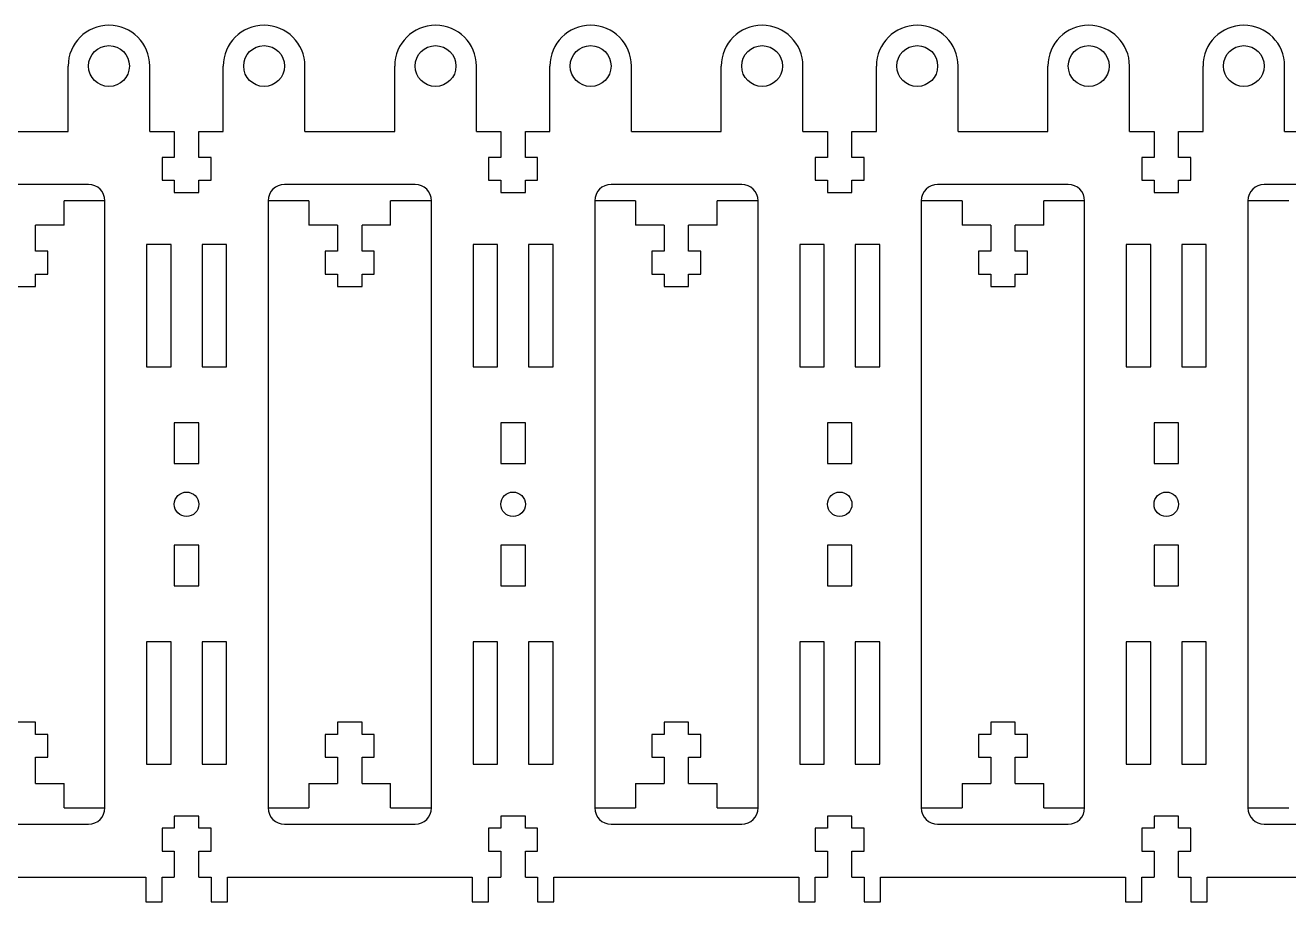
# Model space of a CAD drawing. Header units: millimetres. Extents: x 0 to 575, y 0 to 378.
# Drawn here: x 143.2 to 298, y 90 to 197.4 of the extents above; entities that cross this region are included whole.
import ezdxf

# ---------------------------------------------------------------- set-up
doc = ezdxf.new("R2010")
doc.units = ezdxf.units.MM
doc.layers.get('0').update_dxf_attribs({"color": 178, "true_color": 0x000000})
doc.layers.add('cutout', color=1, linetype='Continuous', true_color=0xff0000)
doc.layers.add('outer-cutout', color=6, linetype='Continuous', true_color=0xff00ff)

msp = doc.modelspace()

# ---------------------------------------------------------------- linework, layer by layer
for p, q in [((148.5, 184.4), (148.5, 192.4)), ((158.5, 184.4), (158.5, 192.4)), ((167.5, 184.4), (167.5, 192.4)), ((177.5, 184.4), (177.5, 192.4)), ((188.5, 184.4), (188.5, 192.4)), ((198.5, 184.4), (198.5, 192.4)), ((207.5, 184.4), (207.5, 192.4)), ((217.5, 184.4), (217.5, 192.4)), ((228.5, 184.4), (228.5, 192.4)), ((238.5, 184.4), (238.5, 192.4)), ((247.5, 184.4), (247.5, 192.4)), ((257.5, 184.4), (257.5, 192.4)), ((268.5, 184.4), (268.5, 192.4)), ((278.5, 184.4), (278.5, 192.4)), ((287.5, 184.4), (287.5, 192.4)), ((297.5, 184.4), (297.5, 192.4)), ((137.5, 184.4), (148.5, 184.4)), ((158.5, 184.4), (161.5, 184.4)), ((161.5, 184.4), (161.5, 181.2)), ((164.5, 181.2), (164.5, 184.4)), ((164.5, 184.4), (167.5, 184.4)), ((177.5, 184.4), (188.5, 184.4)), ((198.5, 184.4), (201.5, 184.4)), ((201.5, 184.4), (201.5, 181.2)), ((204.5, 181.2), (204.5, 184.4)), ((204.5, 184.4), (207.5, 184.4)), ((217.5, 184.4), (228.5, 184.4)), ((238.5, 184.4), (241.5, 184.4)), ((241.5, 184.4), (241.5, 181.2)), ((244.5, 181.2), (244.5, 184.4)), ((244.5, 184.4), (247.5, 184.4)), ((257.5, 184.4), (268.5, 184.4)), ((278.5, 184.4), (281.5, 184.4)), ((281.5, 184.4), (281.5, 181.2)), ((284.5, 181.2), (284.5, 184.4)), ((284.5, 184.4), (287.5, 184.4)), ((297.5, 184.4), (308.5, 184.4)), ((161.5, 181.2), (160, 181.2)), ((160, 181.2), (160, 178.4)), ((166, 181.2), (164.5, 181.2)), ((166, 178.4), (166, 181.2)), ((201.5, 181.2), (200, 181.2)), ((200, 181.2), (200, 178.4)), ((206, 181.2), (204.5, 181.2)), ((206, 178.4), (206, 181.2)), ((241.5, 181.2), (240, 181.2)), ((240, 181.2), (240, 178.4)), ((246, 181.2), (244.5, 181.2)), ((246, 178.4), (246, 181.2)), ((281.5, 181.2), (280, 181.2)), ((280, 181.2), (280, 178.4)), ((286, 181.2), (284.5, 181.2)), ((286, 178.4), (286, 181.2)), ((160, 178.4), (161.5, 178.4)), ((161.5, 178.4), (161.5, 176.9)), ((164.5, 178.4), (166, 178.4)), ((164.5, 176.9), (164.5, 178.4)), ((200, 178.4), (201.5, 178.4)), ((201.5, 178.4), (201.5, 176.9)), ((204.5, 178.4), (206, 178.4)), ((204.5, 176.9), (204.5, 178.4)), ((240, 178.4), (241.5, 178.4)), ((241.5, 178.4), (241.5, 176.9)), ((244.5, 178.4), (246, 178.4)), ((244.5, 176.9), (244.5, 178.4)), ((280, 178.4), (281.5, 178.4)), ((281.5, 178.4), (281.5, 176.9)), ((284.5, 178.4), (286, 178.4)), ((284.5, 176.9), (284.5, 178.4)), ((161.5, 176.9), (164.5, 176.9)), ((201.5, 176.9), (204.5, 176.9)), ((241.5, 176.9), (244.5, 176.9)), ((281.5, 176.9), (284.5, 176.9)), ((164.5, 100.5), (161.5, 100.5)), ((161.5, 100.5), (161.5, 99)), ((164.5, 99), (164.5, 100.5)), ((204.5, 100.5), (201.5, 100.5)), ((201.5, 100.5), (201.5, 99)), ((204.5, 99), (204.5, 100.5)), ((244.5, 100.5), (241.5, 100.5)), ((241.5, 100.5), (241.5, 99)), ((244.5, 99), (244.5, 100.5)), ((284.5, 100.5), (281.5, 100.5)), ((281.5, 100.5), (281.5, 99)), ((284.5, 99), (284.5, 100.5)), ((160, 99), (160, 96.2)), ((161.5, 99), (160, 99)), ((166, 99), (164.5, 99)), ((166, 96.2), (166, 99)), ((200, 99), (200, 96.2)), ((201.5, 99), (200, 99)), ((206, 99), (204.5, 99)), ((206, 96.2), (206, 99)), ((240, 99), (240, 96.2)), ((241.5, 99), (240, 99)), ((246, 99), (244.5, 99)), ((246, 96.2), (246, 99)), ((280, 99), (280, 96.2)), ((281.5, 99), (280, 99)), ((286, 99), (284.5, 99)), ((286, 96.2), (286, 99)), ((160, 96.2), (161.5, 96.2)), ((161.5, 96.2), (161.5, 93)), ((164.5, 96.2), (166, 96.2)), ((164.5, 93), (164.5, 96.2)), ((200, 96.2), (201.5, 96.2)), ((201.5, 96.2), (201.5, 93)), ((204.5, 96.2), (206, 96.2)), ((204.5, 93), (204.5, 96.2)), ((240, 96.2), (241.5, 96.2)), ((241.5, 96.2), (241.5, 93)), ((244.5, 96.2), (246, 96.2)), ((244.5, 93), (244.5, 96.2)), ((280, 96.2), (281.5, 96.2)), ((281.5, 96.2), (281.5, 93)), ((284.5, 96.2), (286, 96.2)), ((284.5, 93), (284.5, 96.2)), ((128, 93), (158, 93)), ((158, 93), (158, 90)), ((160, 90), (160, 93)), ((160, 93), (161.5, 93)), ((164.5, 93), (166, 93)), ((166, 93), (166, 90)), ((168, 90), (168, 93)), ((168, 93), (198, 93)), ((198, 93), (198, 90)), ((200, 90), (200, 93)), ((200, 93), (201.5, 93)), ((204.5, 93), (206, 93)), ((206, 93), (206, 90)), ((208, 90), (208, 93)), ((208, 93), (238, 93)), ((238, 93), (238, 90)), ((240, 90), (240, 93)), ((240, 93), (241.5, 93)), ((244.5, 93), (246, 93)), ((246, 93), (246, 90)), ((248, 90), (248, 93)), ((248, 93), (278, 93)), ((278, 93), (278, 90)), ((280, 90), (280, 93)), ((280, 93), (281.5, 93)), ((284.5, 93), (286, 93)), ((286, 93), (286, 90)), ((288, 90), (288, 93)), ((288, 93), (318, 93)), ((158, 90), (160, 90)), ((166, 90), (168, 90)), ((198, 90), (200, 90)), ((206, 90), (208, 90)), ((238, 90), (240, 90)), ((246, 90), (248, 90)), ((278, 90), (280, 90)), ((286, 90), (288, 90))]:
    msp.add_line(p, q)
for centre in [(153.5, 192.4), (172.5, 192.4), (193.5, 192.4), (212.5, 192.4), (233.5, 192.4), (252.5, 192.4), (273.5, 192.4), (292.5, 192.4)]:
    msp.add_arc(centre, 5, 0, 180)
at = {"layer": 'cutout'}
for p, q in [((151, 177.9), (135, 177.9)), ((191, 177.9), (175, 177.9)), ((231, 177.9), (215, 177.9)), ((271, 177.9), (255, 177.9)), ((311, 177.9), (295, 177.9)), ((153, 101.5), (153, 175.9)), ((173, 175.9), (173, 101.5)), ((193, 101.5), (193, 175.9)), ((213, 175.9), (213, 101.5)), ((233, 101.5), (233, 175.9)), ((253, 175.9), (253, 101.5)), ((273, 101.5), (273, 175.9)), ((293, 175.9), (293, 101.5)), ((161.1, 170.55), (158.1, 170.55)), ((158.1, 170.55), (158.1, 155.55)), ((161.1, 155.55), (161.1, 170.55)), ((167.9, 170.55), (164.9, 170.55)), ((164.9, 170.55), (164.9, 155.55)), ((167.9, 155.55), (167.9, 170.55)), ((201.1, 170.55), (198.1, 170.55)), ((198.1, 170.55), (198.1, 155.55)), ((201.1, 155.55), (201.1, 170.55)), ((207.9, 170.55), (204.9, 170.55)), ((204.9, 170.55), (204.9, 155.55)), ((207.9, 155.55), (207.9, 170.55)), ((241.1, 170.55), (238.1, 170.55)), ((238.1, 170.55), (238.1, 155.55)), ((241.1, 155.55), (241.1, 170.55)), ((247.9, 170.55), (244.9, 170.55)), ((244.9, 170.55), (244.9, 155.55)), ((247.9, 155.55), (247.9, 170.55)), ((281.1, 170.55), (278.1, 170.55)), ((278.1, 170.55), (278.1, 155.55)), ((281.1, 155.55), (281.1, 170.55)), ((287.9, 170.55), (284.9, 170.55)), ((284.9, 170.55), (284.9, 155.55)), ((287.9, 155.55), (287.9, 170.55)), ((158.1, 155.55), (161.1, 155.55)), ((164.9, 155.55), (167.9, 155.55)), ((198.1, 155.55), (201.1, 155.55)), ((204.9, 155.55), (207.9, 155.55)), ((238.1, 155.55), (241.1, 155.55)), ((244.9, 155.55), (247.9, 155.55)), ((278.1, 155.55), (281.1, 155.55)), ((284.9, 155.55), (287.9, 155.55)), ((164.5, 148.7), (161.5, 148.7)), ((161.5, 148.7), (161.5, 143.7)), ((164.5, 143.7), (164.5, 148.7)), ((204.5, 148.7), (201.5, 148.7)), ((201.5, 148.7), (201.5, 143.7)), ((204.5, 143.7), (204.5, 148.7)), ((244.5, 148.7), (241.5, 148.7)), ((241.5, 148.7), (241.5, 143.7)), ((244.5, 143.7), (244.5, 148.7)), ((284.5, 148.7), (281.5, 148.7)), ((281.5, 148.7), (281.5, 143.7)), ((284.5, 143.7), (284.5, 148.7)), ((161.5, 143.7), (164.5, 143.7)), ((201.5, 143.7), (204.5, 143.7)), ((241.5, 143.7), (244.5, 143.7)), ((281.5, 143.7), (284.5, 143.7)), ((164.5, 133.7), (161.5, 133.7)), ((161.5, 133.7), (161.5, 128.7)), ((164.5, 128.7), (164.5, 133.7)), ((204.5, 133.7), (201.5, 133.7)), ((201.5, 133.7), (201.5, 128.7)), ((204.5, 128.7), (204.5, 133.7)), ((244.5, 133.7), (241.5, 133.7)), ((241.5, 133.7), (241.5, 128.7)), ((244.5, 128.7), (244.5, 133.7)), ((284.5, 133.7), (281.5, 133.7)), ((281.5, 133.7), (281.5, 128.7)), ((284.5, 128.7), (284.5, 133.7)), ((161.5, 128.7), (164.5, 128.7)), ((201.5, 128.7), (204.5, 128.7)), ((241.5, 128.7), (244.5, 128.7)), ((281.5, 128.7), (284.5, 128.7)), ((161.1, 121.85), (158.1, 121.85)), ((158.1, 121.85), (158.1, 106.85)), ((161.1, 106.85), (161.1, 121.85)), ((167.9, 121.85), (164.9, 121.85)), ((164.9, 121.85), (164.9, 106.85)), ((167.9, 106.85), (167.9, 121.85)), ((201.1, 121.85), (198.1, 121.85)), ((198.1, 121.85), (198.1, 106.85)), ((201.1, 106.85), (201.1, 121.85)), ((207.9, 121.85), (204.9, 121.85)), ((204.9, 121.85), (204.9, 106.85)), ((207.9, 106.85), (207.9, 121.85)), ((241.1, 121.85), (238.1, 121.85)), ((238.1, 121.85), (238.1, 106.85)), ((241.1, 106.85), (241.1, 121.85)), ((247.9, 121.85), (244.9, 121.85)), ((244.9, 121.85), (244.9, 106.85)), ((247.9, 106.85), (247.9, 121.85)), ((281.1, 121.85), (278.1, 121.85)), ((278.1, 121.85), (278.1, 106.85)), ((281.1, 106.85), (281.1, 121.85)), ((287.9, 121.85), (284.9, 121.85)), ((284.9, 121.85), (284.9, 106.85)), ((287.9, 106.85), (287.9, 121.85)), ((158.1, 106.85), (161.1, 106.85)), ((164.9, 106.85), (167.9, 106.85)), ((198.1, 106.85), (201.1, 106.85)), ((204.9, 106.85), (207.9, 106.85)), ((238.1, 106.85), (241.1, 106.85)), ((244.9, 106.85), (247.9, 106.85)), ((278.1, 106.85), (281.1, 106.85)), ((284.9, 106.85), (287.9, 106.85)), ((135, 99.5), (151, 99.5)), ((175, 99.5), (191, 99.5)), ((215, 99.5), (231, 99.5)), ((255, 99.5), (271, 99.5)), ((295, 99.5), (311, 99.5))]:
    msp.add_line(p, q, dxfattribs=at)
for centre, radius in [((153.5, 192.4), 2.5), ((172.5, 192.4), 2.5), ((193.5, 192.4), 2.5), ((212.5, 192.4), 2.5), ((233.5, 192.4), 2.5), ((252.5, 192.4), 2.5), ((273.5, 192.4), 2.5), ((292.5, 192.4), 2.5), ((163, 138.7), 1.5), ((203, 138.7), 1.5), ((243, 138.7), 1.5), ((283, 138.7), 1.5)]:
    msp.add_circle(centre, radius, dxfattribs=at)
for centre, start, end in [((151, 175.9), 0, 90), ((175, 175.9), 90, 180), ((191, 175.9), 0, 90), ((215, 175.9), 90, 180), ((231, 175.9), 0, 90), ((255, 175.9), 90, 180), ((271, 175.9), 0, 90), ((295, 175.9), 90, 180), ((151, 101.5), 270, 0), ((175, 101.5), 180, 270), ((191, 101.5), 270, 0), ((215, 101.5), 180, 270), ((231, 101.5), 270, 0), ((255, 101.5), 180, 270), ((271, 101.5), 270, 0), ((295, 101.5), 180, 270)]:
    msp.add_arc(centre, 2, start, end, dxfattribs=at)
at = {"layer": 'outer-cutout'}
for p, q in [((153, 175.9), (148, 175.9)), ((148, 172.9), (148, 175.9)), ((178, 175.9), (173, 175.9)), ((178, 175.9), (178, 172.9)), ((193, 175.9), (188, 175.9)), ((188, 172.9), (188, 175.9)), ((218, 175.9), (213, 175.9)), ((218, 175.9), (218, 172.9)), ((233, 175.9), (228, 175.9)), ((228, 172.9), (228, 175.9)), ((258, 175.9), (253, 175.9)), ((258, 175.9), (258, 172.9)), ((273, 175.9), (268, 175.9)), ((268, 172.9), (268, 175.9)), ((298, 175.9), (293, 175.9)), ((144.5, 169.7), (144.5, 172.9)), ((148, 172.9), (144.5, 172.9)), ((181.5, 172.9), (178, 172.9)), ((181.5, 172.9), (181.5, 169.7)), ((184.5, 169.7), (184.5, 172.9)), ((188, 172.9), (184.5, 172.9)), ((221.5, 172.9), (218, 172.9)), ((221.5, 172.9), (221.5, 169.7)), ((224.5, 169.7), (224.5, 172.9)), ((228, 172.9), (224.5, 172.9)), ((261.5, 172.9), (258, 172.9)), ((261.5, 172.9), (261.5, 169.7)), ((264.5, 169.7), (264.5, 172.9)), ((268, 172.9), (264.5, 172.9)), ((146, 169.7), (144.5, 169.7)), ((146, 166.9), (146, 169.7)), ((180, 169.7), (180, 166.9)), ((181.5, 169.7), (180, 169.7)), ((186, 169.7), (184.5, 169.7)), ((186, 166.9), (186, 169.7)), ((220, 169.7), (220, 166.9)), ((221.5, 169.7), (220, 169.7)), ((226, 169.7), (224.5, 169.7)), ((226, 166.9), (226, 169.7)), ((260, 169.7), (260, 166.9)), ((261.5, 169.7), (260, 169.7)), ((266, 169.7), (264.5, 169.7)), ((266, 166.9), (266, 169.7)), ((144.5, 165.4), (144.5, 166.9)), ((144.5, 166.9), (146, 166.9)), ((180, 166.9), (181.5, 166.9)), ((181.5, 166.9), (181.5, 165.4)), ((184.5, 165.4), (184.5, 166.9)), ((184.5, 166.9), (186, 166.9)), ((220, 166.9), (221.5, 166.9)), ((221.5, 166.9), (221.5, 165.4)), ((224.5, 165.4), (224.5, 166.9)), ((224.5, 166.9), (226, 166.9)), ((260, 166.9), (261.5, 166.9)), ((261.5, 166.9), (261.5, 165.4)), ((264.5, 165.4), (264.5, 166.9)), ((264.5, 166.9), (266, 166.9)), ((141.5, 165.4), (144.5, 165.4)), ((181.5, 165.4), (184.5, 165.4)), ((221.5, 165.4), (224.5, 165.4)), ((261.5, 165.4), (264.5, 165.4)), ((144.5, 112), (141.5, 112)), ((144.5, 110.5), (144.5, 112)), ((184.5, 112), (181.5, 112)), ((181.5, 112), (181.5, 110.5)), ((184.5, 110.5), (184.5, 112)), ((224.5, 112), (221.5, 112)), ((221.5, 112), (221.5, 110.5)), ((224.5, 110.5), (224.5, 112)), ((264.5, 112), (261.5, 112)), ((261.5, 112), (261.5, 110.5)), ((264.5, 110.5), (264.5, 112)), ((146, 110.5), (144.5, 110.5)), ((146, 107.7), (146, 110.5)), ((180, 110.5), (180, 107.7)), ((181.5, 110.5), (180, 110.5)), ((186, 110.5), (184.5, 110.5)), ((186, 107.7), (186, 110.5)), ((220, 110.5), (220, 107.7)), ((221.5, 110.5), (220, 110.5)), ((226, 110.5), (224.5, 110.5)), ((226, 107.7), (226, 110.5)), ((260, 110.5), (260, 107.7)), ((261.5, 110.5), (260, 110.5)), ((266, 110.5), (264.5, 110.5)), ((266, 107.7), (266, 110.5)), ((144.5, 107.7), (146, 107.7)), ((144.5, 104.5), (144.5, 107.7)), ((180, 107.7), (181.5, 107.7)), ((181.5, 107.7), (181.5, 104.5)), ((184.5, 107.7), (186, 107.7)), ((184.5, 104.5), (184.5, 107.7)), ((220, 107.7), (221.5, 107.7)), ((221.5, 107.7), (221.5, 104.5)), ((224.5, 107.7), (226, 107.7)), ((224.5, 104.5), (224.5, 107.7)), ((260, 107.7), (261.5, 107.7)), ((261.5, 107.7), (261.5, 104.5)), ((264.5, 107.7), (266, 107.7)), ((264.5, 104.5), (264.5, 107.7)), ((144.5, 104.5), (148, 104.5)), ((148, 101.5), (148, 104.5)), ((178, 104.5), (181.5, 104.5)), ((178, 104.5), (178, 101.5)), ((184.5, 104.5), (188, 104.5)), ((188, 101.5), (188, 104.5)), ((218, 104.5), (221.5, 104.5)), ((218, 104.5), (218, 101.5)), ((224.5, 104.5), (228, 104.5)), ((228, 101.5), (228, 104.5)), ((258, 104.5), (261.5, 104.5)), ((258, 104.5), (258, 101.5)), ((264.5, 104.5), (268, 104.5)), ((268, 101.5), (268, 104.5)), ((148, 101.5), (153, 101.5)), ((173, 101.5), (178, 101.5)), ((188, 101.5), (193, 101.5)), ((213, 101.5), (218, 101.5)), ((228, 101.5), (233, 101.5)), ((253, 101.5), (258, 101.5)), ((268, 101.5), (273, 101.5)), ((293, 101.5), (298, 101.5))]:
    msp.add_line(p, q, dxfattribs=at)

doc.saveas('drawing.dxf')
